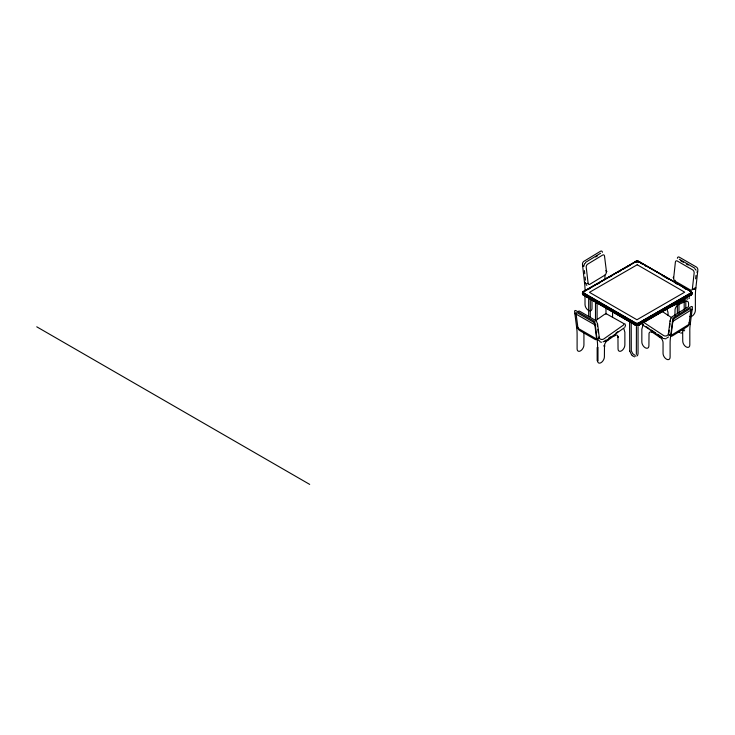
<?xml version="1.0" encoding="UTF-8"?>
<svg xmlns="http://www.w3.org/2000/svg" width="735" height="735" viewBox="0 0 735 735"><rect width="100%" height="100%" fill="white"/><g stroke="black" fill="none" stroke-linecap="round" stroke-linejoin="round"><path stroke-width="1.1" d="M629.601 322.573L629.748 351.082M631.209 322.509L631.291 350.668L632.716 353.664L634.994 355.327M674.914 315.82L675.033 309.499A4.814 2.784 -60 0 1 678.313 304.694L684.166 302.048M607.615 340.296C608.663 340.195 606.706 339.993 607.202 340.654M635.72 325.228A3.013 1.746 0 0 0 638.008 325.403L639.119 324.842L638.439 323.088A2.416 1.396 0 0 1 635.527 322.867L584.343 293.32A2.416 1.396 0 0 1 584.343 291.354M690.955 291.85L691.525 292.282A3.601 2.076 0 0 1 691.525 294.358L638.439 325.063L638.439 323.088L690.11 293.32A2.416 1.396 0 0 0 690.11 291.354L691.01 292.19L690.771 291.345L638.936 261.807A2.416 1.396 0 0 0 635.527 261.807L583.709 291.317M596.572 338.642L596.526 339.046A2.352 1.167 53.8 0 1 595.084 339.432L579.786 330.603A2.407 1.194 53.8 0 1 577.976 328.306L576.084 313.799A2.416 1.194 53.8 0 1 577.563 312.954L592.906 321.82A2.416 1.194 53.8 0 1 594.836 324.622L596.572 338.642A1.608 1.148 -1 0 0 598.86 338.614A1.608 1.148 -1 0 0 598.832 336.998L598.786 337.393A2.352 1.167 53.8 0 1 598.676 337.723M634.709 262.064L635.527 261.807L582.919 292.282A3.62 2.086 0 0 0 582.919 294.367L635.527 324.842C633.745 324.622 634.985 321.204 635.527 324.842A2.416 1.396 0 0 0 636.023 325.063M673.655 278.152L675.382 262.129A2.416 1.562 67.1 0 1 677.321 261.035L692.664 269.892A2.416 1.562 67.1 0 1 694.143 272.961L692.37 288.901A2.407 1.562 67.1 0 1 690.431 289.994L675.134 281.165A2.352 1.525 67.1 0 1 673.692 278.73L673.655 278.152A1.608 0.689 0.8 0 1 673.618 277.178M695.641 278.841L696.017 275.423M691.387 291.841A3.436 1.984 0 0 1 691.387 293.825A3.004 1.736 0 0 1 691.01 295.038L639.147 324.925C639.156 320.984 641.058 325.274 638.155 325.118A3.574 2.067 0 0 1 635.444 324.916L634.7 324.585M668.372 334.103L670.127 320.138M668.804 333.396L669.208 330.171M669.613 326.946L670.017 323.722M670.283 321.572L670.559 319.413A2.416 1.148 -55.6 0 1 670.669 318.907M671.138 334.995L672.755 322.095M668.409 333.846A1.608 1.038 7.1 0 0 669.043 334.976A1.608 1.038 7.1 0 0 670.816 335.142L671.165 335.417A2.407 1.139 -55.6 0 0 672.553 335.803L687.28 326.652A2.352 1.112 -55.6 0 0 688.998 324.365L690.946 309.793A2.416 1.148 -55.6 0 0 689.54 308.985L674.767 318.163A2.416 1.148 -55.6 0 0 672.892 321.011M690.036 323.96L690.147 323.382M691.837 309.858L691.957 309.279M682.392 330.254L683.146 330.373L682.457 330.208M636.345 354.417L636.427 326.45M689.485 297.712L689.173 298.529M595.286 325.081L594.836 325.403L595.286 325.081L575.009 313.496M678.846 304.29L678.8 303.923M637.484 355.804L638.035 353.755L638.035 326.515M576.727 327.553L596.985 339.248M624.86 327.222L625.513 325.339L624.722 323.547M695.696 288.276L695.751 287.725M683.927 331.035L684.689 329.914M695.475 287.798L695.411 288.432M635.012 261.706L635.867 261.467A2.72 1.571 0 0 1 638.586 261.467L639.689 262.037M583.893 291.253L582.956 292.034A3.574 2.067 0 0 0 582.956 294.101L635.444 324.401A3.574 2.067 0 0 0 638.155 324.613L691.488 294.092A3.556 2.058 0 0 0 691.488 292.043L690.533 291.244M584.114 291.271L583.691 291.584A2.729 1.571 0 0 0 583.691 293.155L635.867 323.281A2.729 1.571 0 0 0 637.934 323.437L690.762 293.155A2.72 1.571 0 0 0 690.762 291.584L690.33 291.262M583.48 292.153L582.956 292.548A3.574 2.067 0 0 0 582.956 294.606L584.343 295.295A2.416 1.396 0 0 1 583.636 294.303M691.387 293.825L638.127 324.3A3.454 1.994 0 0 1 635.499 324.107L583.057 293.825A3.454 1.994 0 0 1 583.057 291.832M690.34 295.378L690.762 295.057A2.72 1.571 0 0 0 691.13 294.276M690.551 295.387L691.488 294.606A3.556 2.058 0 0 0 691.488 292.548M690.735 295.323L691.387 294.808A3.436 1.984 0 0 0 691.387 292.824M594.964 324.787L595.074 325.357M595.157 320.965L604.308 314.506A2.416 1.534 -5.8 0 1 606.632 313.964L623.059 323.161A2.416 1.534 -5.8 0 1 623.069 325.339L603.858 338.899A2.416 1.543 -5.9 0 1 600.458 339.111L598.538 337.999M605.943 340.075L604.106 341.362A2.416 1.534 -5.8 0 1 603.031 341.83M608.681 338.137L610.519 336.841M616.004 332.973L617.832 331.678M604.822 341.509L624.144 327.874M692.012 309.472L672.589 321.535M690.211 323.575L670.825 335.619M653.093 332.587L653.296 332.468M668.786 334.48L666.939 335.629A2.416 1.534 6 0 1 663.54 335.491L643.63 322.343M666.682 338.1L668.528 336.952M585.529 262.404L600.596 253.263M595.644 256.974L597.509 255.844M582.846 266.41L582.984 265.996M583.48 291.639L635.306 261.715M588.404 289.305L590.37 288.166M597.27 284.188L599.236 283.048M609.095 277.361L612.044 275.653M617.96 272.244L620.91 270.535M622.885 269.396L624.851 268.266M626.826 267.127L629.785 265.418M639.349 324.943L690.882 295.185M685.36 297.611L687.39 296.701A2.416 1.231 5.2 0 0 687.767 296.462M667.922 308.084L677.018 303.996M679.048 303.086L684.101 300.817M634.792 261.871L635.72 261.421A3.013 1.736 0 0 1 638.733 261.421L639.487 261.733M639.762 324.337L638.164 324.888A3.62 2.086 0 0 1 635.417 324.677L634.672 324.346M639.119 324.842L639.735 324.576M638.439 325.063L639.652 324.76M685.461 301.479L686.848 301.157A4.823 2.784 -60 0 1 688.548 303.583L688.548 306.771M681.988 332.762L680.858 333.231M638.55 325.192L639.046 325.026M584.692 282.019L584.692 282.653M584.913 282.745L584.849 282.102M583.222 293.072A3.262 1.883 0 0 0 583.222 294.965L584.343 295.295M638.834 325.118L637.934 325.339A2.729 1.571 0 0 1 635.867 325.182L634.783 324.769M613.707 336.042L614.065 335.518M665.993 338.807L663.292 338.477M601.46 342.271L599.925 341.812M634.544 356.87L632.366 355.611M583.746 295.351C584.187 292.815 583.314 293.495 583.875 295.369M660.113 337.291C660.508 336.952 658.459 336.373 660.039 337.236M694.75 268.128L679.296 259.207M680.527 260.631L683.412 262.294M686.288 263.957L688.208 265.059M639.331 261.678L690.836 291.427M639.138 261.706L690.918 291.611M640.681 263.112L642.647 264.251M644.623 265.39L646.589 266.529M662.354 275.625L668.262 279.043M675.162 283.021L677.128 284.16M684.028 288.138L685.994 289.278M583.526 295.038L635.306 324.934M583.608 295.222L635.095 324.953M597.831 339.91L599.751 341.022M36.75 326.809L309.692 484.393M586.842 285.345L586.061 284.739M661.693 311.116L672.121 318.007M646.212 326.689L649.06 328.573M650.953 329.822L655.693 332.955M657.595 334.204L662.327 337.328M642.583 324.898L662.593 338.109M690.707 291.299L691.222 291.685A3.252 1.874 0 0 1 691.222 293.568L638.072 323.997A3.262 1.883 0 0 1 635.6 323.804L583.222 293.568A3.262 1.883 0 0 1 583.222 291.685M584.123 295.387L583.691 295.057A2.729 1.571 0 0 1 583.324 294.276M577.976 328.306L577.6 327.599A1.608 1.038 -7.2 0 1 577.434 326.809M577.857 327.792L577.6 327.553A1.608 1.158 -0.2 0 1 577.425 326.68M629.73 350.999L631.503 354.702M631.475 354.674L632.431 355.676M671.165 335.417L671.037 335.895L670.816 335.169A1.608 0.91 12.8 0 1 669.07 334.811A1.608 0.91 12.8 0 1 668.437 333.763M623.868 328.802L624.869 332.165L624.869 344.963A4.823 2.784 -60 0 1 621.452 350.871A4.823 2.784 -60 0 1 618.043 348.904L617.951 336.446A4.823 2.784 -60 0 0 614.653 335.426L606.908 340.921A4.823 2.784 -60 0 0 604.492 345.092L604.4 356.787A4.823 2.784 -60 0 1 600.982 362.695A4.823 2.784 -60 0 1 597.573 360.72M605.87 270.875A1.608 0.799 -6.2 0 1 606.494 271.913L604.519 256.138A2.416 1.534 -68.2 0 0 602.626 255.063L587.66 264.141A2.416 1.534 -68.2 0 0 586.227 267.228L588.156 283.682A2.352 1.488 -68.2 0 0 589.893 284.243L604.813 275.193A2.407 1.525 -68.2 0 0 606.246 272.115L606.485 271.867A1.608 0.919 -12.9 0 0 606.173 270.802M597.564 323.62L599.319 337.797M597.224 324.052L597.491 326.211M597.895 329.445L598.29 332.679M596.746 338.826L596.82 339.432M682.65 329.455L682.751 341.141A4.823 2.885 58.1 0 0 686.288 346.975A4.823 2.885 58.1 0 0 689.816 344.935L689.816 331.687A50.008 29.905 58.1 0 1 689.816 329.5L689.825 328.968A50.008 29.905 58.1 0 1 690.11 325.32L692.379 307.552A2.416 1.148 -55.6 0 0 690.974 306.743L674.555 316.95A2.416 1.148 -55.6 0 0 672.681 319.789L670.458 337.53A63.724 44.229 47 0 0 670.109 343.282L670.109 357.173A4.823 2.885 58.1 0 1 666.581 359.222A4.823 2.885 58.1 0 1 663.043 353.379L663.043 342.74A4.823 2.885 58.1 0 0 661.27 338.385L652.441 332.257A4.814 2.876 58.1 0 0 649.033 333.341L648.904 345.799A4.823 2.885 58.1 0 1 645.367 347.839A4.823 2.885 58.1 0 1 641.839 342.005L641.839 329.197L642.794 325.816A4.814 2.674 -61.8 0 1 643.474 324.769M584.389 270.572L584.748 273.769M585.106 276.966L585.455 280.173M685.801 298.869L685.801 307.974M684.193 298.934L684.193 310.262M678.975 302.811L678.975 313.027M677.367 302.875L677.367 313.092M668.078 315.37L667.968 312.145L667.086 309.876A4.814 2.784 60 0 0 666.379 308.838M612.567 311.383L612.567 316.721M605.98 307.597L605.98 313.964M597.978 347.48L597.978 360.71M597.169 347.48L597.169 360.738M597.096 302.939L597.096 318.834M595.488 301.745L595.488 319.909M592.006 299.77L592.006 308.406A4.823 2.857 58.8 0 1 590.251 310.85M590.269 298.934L590.269 317.051M588.662 298.869L588.662 315.94M585.014 295.727L585.014 304.556A4.823 2.857 58.8 0 0 589.415 310.786M636.225 355.942A4.823 2.784 60 0 1 635.527 356.153M679.875 332.523A4.823 2.784 -60 0 1 679.168 332.303M690.817 294.303A2.416 1.396 0 0 1 690.11 295.295M638.072 325.385A3.262 1.883 0 0 1 635.6 325.201M638.127 325.293A3.454 1.994 0 0 1 635.499 325.09M583.443 291.602A3.013 1.746 0 0 0 583.443 293.338L635.72 323.519A3.013 1.746 0 0 0 638.008 323.694L691.01 293.338A3.004 1.736 0 0 0 691.01 291.602M583.057 294.808A3.454 1.994 0 0 1 583.057 292.815M583.443 295.047A3.013 1.746 0 0 1 583.14 293.724M635.6 261.449A3.262 1.883 0 0 1 638.862 261.449M635.509 261.559A3.445 1.994 0 0 1 638.954 261.559M635.444 261.733A3.565 2.058 0 0 1 639.009 261.733M635.426 261.972A3.611 2.086 0 0 1 639.037 261.972M636.308 262.037A3.565 2.058 0 0 1 638.155 262.037M691.222 293.081A3.252 1.874 0 0 1 691.222 294.956M604.859 275.083A63.724 43.889 47.8 0 1 604.978 278.556M585.023 290.775A50.008 29.565 58.8 0 0 585.023 289.14L585.005 288.589A50.008 29.565 58.8 0 0 584.72 284.629L582.478 264.407A2.416 1.534 -68.2 0 1 583.912 261.32L600.55 251.232A2.416 1.534 -68.2 0 1 602.434 252.307M583.921 266.3A2.416 1.534 -68.2 0 1 583.912 265.73M584.022 265.124A2.416 1.534 -68.2 0 1 584.545 263.994M584.931 263.543A2.416 1.534 -68.2 0 1 585.354 263.213M588.009 283.223A1.608 0.91 -12.1 0 1 585.914 283.655A1.608 0.91 -12.1 0 1 585.446 282.534M689.549 316.427A4.823 2.784 -60 0 0 693.27 315.14A4.823 2.784 -60 0 0 695.374 310.28L695.374 296.38A63.724 29.014 -68.8 0 1 695.604 290.316L697.846 270.094A2.416 1.562 67.1 0 0 696.376 267.025L679.315 257.176A2.416 1.562 67.1 0 0 677.385 258.279M674.932 281.937A50.008 28.867 -60 0 1 675.033 280.246M687.831 298.63A2.416 1.231 5.3 0 1 687.519 299.219M694.924 268.937A2.416 1.562 67.1 0 1 695.356 269.267M695.742 269.708A2.416 1.562 67.1 0 1 696.054 270.25M694.878 288.138A1.608 0.799 6.3 0 1 694.639 289.085A1.608 0.799 6.3 0 1 692.701 289.057L692.701 289.057A1.608 0.671 0.2 0 0 694.639 288.892A1.608 0.671 0.2 0 0 694.878 288.083M597.573 347.48A50.008 28.867 -60 0 0 597.583 345.294L597.564 344.761A50.008 28.867 -60 0 0 597.289 341.113L595.102 323.391A2.416 1.194 53.8 0 0 593.163 320.589L576.111 310.74A2.416 1.194 53.8 0 0 574.632 311.576L576.874 329.326A63.724 29.014 -68.8 0 1 577.104 335.004L577.104 348.904A4.823 2.784 -60 0 0 580.512 350.871A4.823 2.784 -60 0 0 583.93 344.963L583.93 334.324A4.823 2.784 -60 0 1 584.04 333.231M597.096 322.977A2.416 1.194 53.8 0 0 595.157 320.166L579.814 311.309A2.416 1.194 53.8 0 0 578.675 311.153M643.373 324.815A2.416 1.534 6 0 1 642.978 324.475M642.712 324.098A2.416 1.534 6 0 1 642.611 323.694M689.062 322.509A1.608 0.928 12.3 0 1 689.154 323.859M687.62 307.184A2.416 1.148 -55.6 0 0 687.207 307.386L672.424 316.565A2.416 1.148 -55.6 0 0 670.89 318.365M652.175 332.33L652.671 331.944L652.175 332.33M574.871 313.652L575.349 313.229L574.871 313.652M697.056 272.088L697.579 271.711L697.056 272.088M672.442 321.213L672.984 321.755L672.442 321.213M614.377 335.188L614.855 335.776L614.377 335.188M617.657 337.181L618.447 337.209L617.657 337.181M604.005 345.919L604.795 346.001L604.005 345.919M637.227 264.756L589.461 292.337L636.942 319.753L684.708 292.172L637.227 264.756"/></g></svg>
